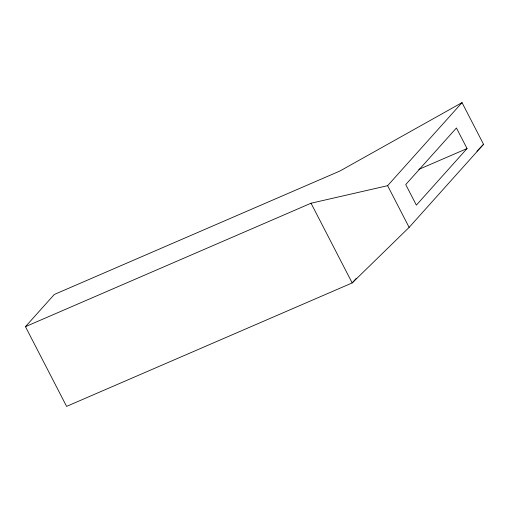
<?xml version="1.0" encoding="UTF-8"?>
<svg xmlns="http://www.w3.org/2000/svg" width="509" height="509" viewBox="0 0 509 509"><rect width="100%" height="100%" fill="white"/><g stroke="black" fill="none" stroke-linecap="round" stroke-linejoin="round"><path stroke-width="0.76" d="M25.45 326.663L54.285 294.482L339.872 171.037L462.032 102.621L483.55 144.314L409.134 227.377L352.177 282.934L66.59 406.379L25.45 326.663L311.037 203.225L387.616 185.683L462.032 102.621M467.046 148.552L416.349 205.133L405.73 184.563L456.427 127.982L467.046 148.552L418.818 169.395M356.376 278.251L352.177 282.934L311.037 203.225M476.933 151.179L483.55 144.314M387.616 185.683L409.134 227.377"/></g></svg>
